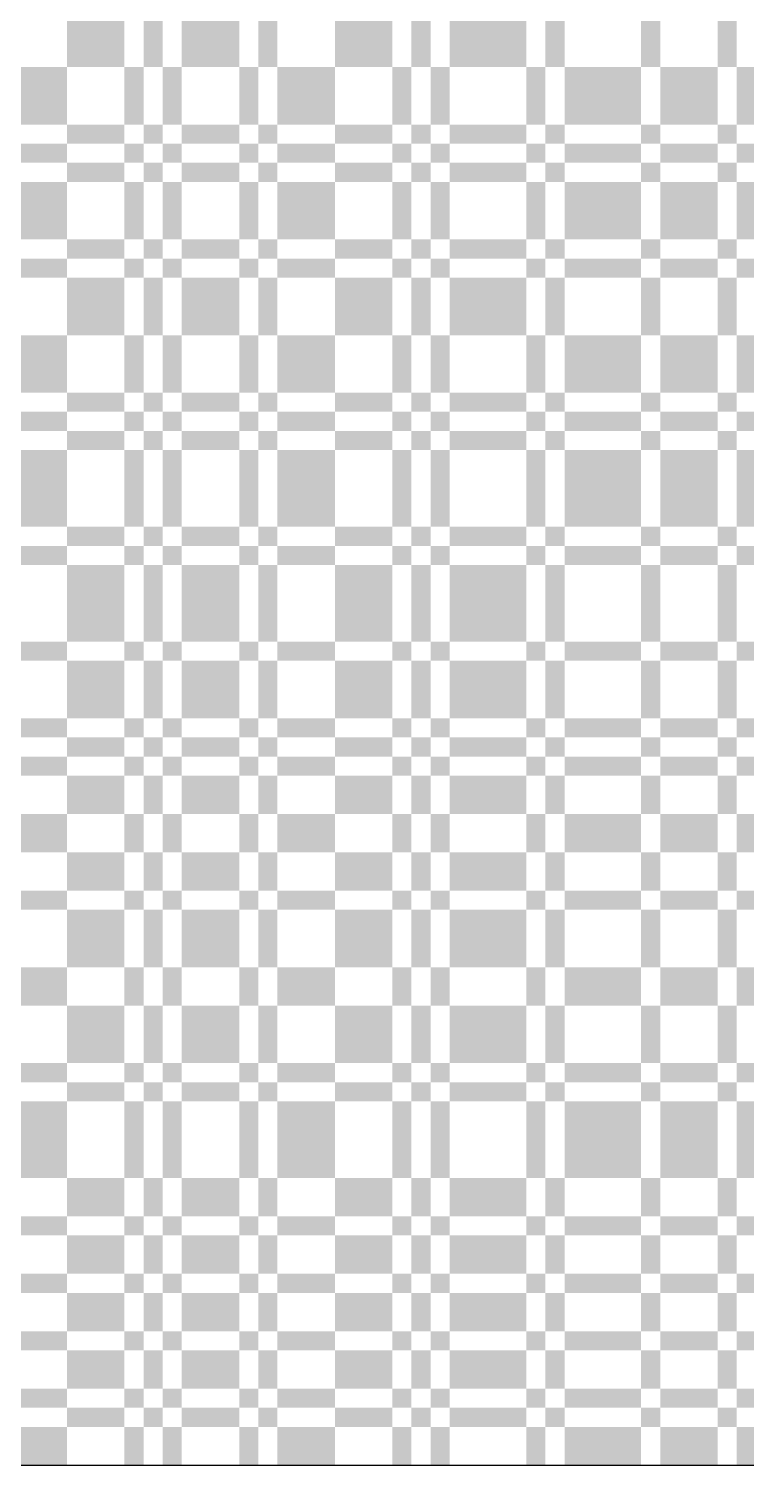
# Model space of a CAD drawing. Extents: x 0 to 10, y 0 to 10.
# Drawn here: x 7.5 to 8.25, y 1 to 2.5 of the extents above; entities that cross this region are included whole.
import ezdxf

# ---------------------------------------------------------------- set-up
doc = ezdxf.new("R2010")
doc.units = 0
doc.header["$MEASUREMENT"] = 0
doc.layers.add('CHROME', color=7, linetype='Continuous')
doc.layers.add('OUTLINE', color=7, linetype='Continuous')

msp = doc.modelspace()

# ---------------------------------------------------------------- linework, layer by layer
at = {"layer": 'CHROME'}
for points in [[(7.54, 2.46), (7.6, 2.46), (7.54, 2.54), (7.6, 2.54)], [(7.62, 2.46), (7.64, 2.46), (7.62, 2.54), (7.64, 2.54)], [(7.66, 2.46), (7.72, 2.46), (7.66, 2.54), (7.72, 2.54)], [(7.74, 2.46), (7.76, 2.46), (7.74, 2.54), (7.76, 2.54)], [(7.82, 2.46), (7.88, 2.46), (7.82, 2.54), (7.88, 2.54)], [(7.9, 2.46), (7.92, 2.46), (7.9, 2.54), (7.92, 2.54)], [(7.94, 2.46), (8.02, 2.46), (7.94, 2.54), (8.02, 2.54)], [(8.04, 2.46), (8.06, 2.46), (8.04, 2.54), (8.06, 2.54)], [(8.14, 2.46), (8.16, 2.46), (8.14, 2.54), (8.16, 2.54)], [(8.22, 2.46), (8.24, 2.46), (8.22, 2.54), (8.24, 2.54)], [(7.46, 2.4), (7.54, 2.4), (7.46, 2.46), (7.54, 2.46)], [(7.6, 2.4), (7.62, 2.4), (7.6, 2.46), (7.62, 2.46)], [(7.64, 2.4), (7.66, 2.4), (7.64, 2.46), (7.66, 2.46)], [(7.72, 2.4), (7.74, 2.4), (7.72, 2.46), (7.74, 2.46)], [(7.76, 2.4), (7.82, 2.4), (7.76, 2.46), (7.82, 2.46)], [(7.88, 2.4), (7.9, 2.4), (7.88, 2.46), (7.9, 2.46)], [(7.92, 2.4), (7.94, 2.4), (7.92, 2.46), (7.94, 2.46)], [(8.02, 2.4), (8.04, 2.4), (8.02, 2.46), (8.04, 2.46)], [(8.06, 2.4), (8.14, 2.4), (8.06, 2.46), (8.14, 2.46)], [(8.16, 2.4), (8.22, 2.4), (8.16, 2.46), (8.22, 2.46)], [(8.24, 2.4), (8.26, 2.4), (8.24, 2.46), (8.26, 2.46)], [(7.54, 2.38), (7.6, 2.38), (7.54, 2.4), (7.6, 2.4)], [(7.62, 2.38), (7.64, 2.38), (7.62, 2.4), (7.64, 2.4)], [(7.66, 2.38), (7.72, 2.38), (7.66, 2.4), (7.72, 2.4)], [(7.74, 2.38), (7.76, 2.38), (7.74, 2.4), (7.76, 2.4)], [(7.82, 2.38), (7.88, 2.38), (7.82, 2.4), (7.88, 2.4)], [(7.9, 2.38), (7.92, 2.38), (7.9, 2.4), (7.92, 2.4)], [(7.94, 2.38), (8.02, 2.38), (7.94, 2.4), (8.02, 2.4)], [(8.04, 2.38), (8.06, 2.38), (8.04, 2.4), (8.06, 2.4)], [(8.14, 2.38), (8.16, 2.38), (8.14, 2.4), (8.16, 2.4)], [(8.22, 2.38), (8.24, 2.38), (8.22, 2.4), (8.24, 2.4)], [(7.46, 2.36), (7.54, 2.36), (7.46, 2.38), (7.54, 2.38)], [(7.6, 2.36), (7.62, 2.36), (7.6, 2.38), (7.62, 2.38)], [(7.64, 2.36), (7.66, 2.36), (7.64, 2.38), (7.66, 2.38)], [(7.72, 2.36), (7.74, 2.36), (7.72, 2.38), (7.74, 2.38)], [(7.76, 2.36), (7.82, 2.36), (7.76, 2.38), (7.82, 2.38)], [(7.88, 2.36), (7.9, 2.36), (7.88, 2.38), (7.9, 2.38)], [(7.92, 2.36), (7.94, 2.36), (7.92, 2.38), (7.94, 2.38)], [(8.02, 2.36), (8.04, 2.36), (8.02, 2.38), (8.04, 2.38)], [(8.06, 2.36), (8.14, 2.36), (8.06, 2.38), (8.14, 2.38)], [(8.16, 2.36), (8.22, 2.36), (8.16, 2.38), (8.22, 2.38)], [(8.24, 2.36), (8.26, 2.36), (8.24, 2.38), (8.26, 2.38)], [(7.54, 2.34), (7.6, 2.34), (7.54, 2.36), (7.6, 2.36)], [(7.62, 2.34), (7.64, 2.34), (7.62, 2.36), (7.64, 2.36)], [(7.66, 2.34), (7.72, 2.34), (7.66, 2.36), (7.72, 2.36)], [(7.74, 2.34), (7.76, 2.34), (7.74, 2.36), (7.76, 2.36)], [(7.82, 2.34), (7.88, 2.34), (7.82, 2.36), (7.88, 2.36)], [(7.9, 2.34), (7.92, 2.34), (7.9, 2.36), (7.92, 2.36)], [(7.94, 2.34), (8.02, 2.34), (7.94, 2.36), (8.02, 2.36)], [(8.04, 2.34), (8.06, 2.34), (8.04, 2.36), (8.06, 2.36)], [(8.14, 2.34), (8.16, 2.34), (8.14, 2.36), (8.16, 2.36)], [(8.22, 2.34), (8.24, 2.34), (8.22, 2.36), (8.24, 2.36)], [(7.46, 2.28), (7.54, 2.28), (7.46, 2.34), (7.54, 2.34)], [(7.6, 2.28), (7.62, 2.28), (7.6, 2.34), (7.62, 2.34)], [(7.64, 2.28), (7.66, 2.28), (7.64, 2.34), (7.66, 2.34)], [(7.72, 2.28), (7.74, 2.28), (7.72, 2.34), (7.74, 2.34)], [(7.76, 2.28), (7.82, 2.28), (7.76, 2.34), (7.82, 2.34)], [(7.88, 2.28), (7.9, 2.28), (7.88, 2.34), (7.9, 2.34)], [(7.92, 2.28), (7.94, 2.28), (7.92, 2.34), (7.94, 2.34)], [(8.02, 2.28), (8.04, 2.28), (8.02, 2.34), (8.04, 2.34)], [(8.06, 2.28), (8.14, 2.28), (8.06, 2.34), (8.14, 2.34)], [(8.16, 2.28), (8.22, 2.28), (8.16, 2.34), (8.22, 2.34)], [(8.24, 2.28), (8.26, 2.28), (8.24, 2.34), (8.26, 2.34)], [(7.54, 2.26), (7.6, 2.26), (7.54, 2.28), (7.6, 2.28)], [(7.62, 2.26), (7.64, 2.26), (7.62, 2.28), (7.64, 2.28)], [(7.66, 2.26), (7.72, 2.26), (7.66, 2.28), (7.72, 2.28)], [(7.74, 2.26), (7.76, 2.26), (7.74, 2.28), (7.76, 2.28)], [(7.82, 2.26), (7.88, 2.26), (7.82, 2.28), (7.88, 2.28)], [(7.9, 2.26), (7.92, 2.26), (7.9, 2.28), (7.92, 2.28)], [(7.94, 2.26), (8.02, 2.26), (7.94, 2.28), (8.02, 2.28)], [(8.04, 2.26), (8.06, 2.26), (8.04, 2.28), (8.06, 2.28)], [(8.14, 2.26), (8.16, 2.26), (8.14, 2.28), (8.16, 2.28)], [(8.22, 2.26), (8.24, 2.26), (8.22, 2.28), (8.24, 2.28)], [(7.46, 2.24), (7.54, 2.24), (7.46, 2.26), (7.54, 2.26)], [(7.6, 2.24), (7.62, 2.24), (7.6, 2.26), (7.62, 2.26)], [(7.64, 2.24), (7.66, 2.24), (7.64, 2.26), (7.66, 2.26)], [(7.72, 2.24), (7.74, 2.24), (7.72, 2.26), (7.74, 2.26)], [(7.76, 2.24), (7.82, 2.24), (7.76, 2.26), (7.82, 2.26)], [(7.88, 2.24), (7.9, 2.24), (7.88, 2.26), (7.9, 2.26)], [(7.92, 2.24), (7.94, 2.24), (7.92, 2.26), (7.94, 2.26)], [(8.02, 2.24), (8.04, 2.24), (8.02, 2.26), (8.04, 2.26)], [(8.06, 2.24), (8.14, 2.24), (8.06, 2.26), (8.14, 2.26)], [(8.16, 2.24), (8.22, 2.24), (8.16, 2.26), (8.22, 2.26)], [(8.24, 2.24), (8.26, 2.24), (8.24, 2.26), (8.26, 2.26)], [(7.54, 2.18), (7.6, 2.18), (7.54, 2.24), (7.6, 2.24)], [(7.62, 2.18), (7.64, 2.18), (7.62, 2.24), (7.64, 2.24)], [(7.66, 2.18), (7.72, 2.18), (7.66, 2.24), (7.72, 2.24)], [(7.74, 2.18), (7.76, 2.18), (7.74, 2.24), (7.76, 2.24)], [(7.82, 2.18), (7.88, 2.18), (7.82, 2.24), (7.88, 2.24)], [(7.9, 2.18), (7.92, 2.18), (7.9, 2.24), (7.92, 2.24)], [(7.94, 2.18), (8.02, 2.18), (7.94, 2.24), (8.02, 2.24)], [(8.04, 2.18), (8.06, 2.18), (8.04, 2.24), (8.06, 2.24)], [(8.14, 2.18), (8.16, 2.18), (8.14, 2.24), (8.16, 2.24)], [(8.22, 2.18), (8.24, 2.18), (8.22, 2.24), (8.24, 2.24)], [(7.46, 2.12), (7.54, 2.12), (7.46, 2.18), (7.54, 2.18)], [(7.6, 2.12), (7.62, 2.12), (7.6, 2.18), (7.62, 2.18)], [(7.64, 2.12), (7.66, 2.12), (7.64, 2.18), (7.66, 2.18)], [(7.72, 2.12), (7.74, 2.12), (7.72, 2.18), (7.74, 2.18)], [(7.76, 2.12), (7.82, 2.12), (7.76, 2.18), (7.82, 2.18)], [(7.88, 2.12), (7.9, 2.12), (7.88, 2.18), (7.9, 2.18)], [(7.92, 2.12), (7.94, 2.12), (7.92, 2.18), (7.94, 2.18)], [(8.02, 2.12), (8.04, 2.12), (8.02, 2.18), (8.04, 2.18)], [(8.06, 2.12), (8.14, 2.12), (8.06, 2.18), (8.14, 2.18)], [(8.16, 2.12), (8.22, 2.12), (8.16, 2.18), (8.22, 2.18)], [(8.24, 2.12), (8.26, 2.12), (8.24, 2.18), (8.26, 2.18)], [(7.54, 2.1), (7.6, 2.1), (7.54, 2.12), (7.6, 2.12)], [(7.62, 2.1), (7.64, 2.1), (7.62, 2.12), (7.64, 2.12)], [(7.66, 2.1), (7.72, 2.1), (7.66, 2.12), (7.72, 2.12)], [(7.74, 2.1), (7.76, 2.1), (7.74, 2.12), (7.76, 2.12)], [(7.82, 2.1), (7.88, 2.1), (7.82, 2.12), (7.88, 2.12)], [(7.9, 2.1), (7.92, 2.1), (7.9, 2.12), (7.92, 2.12)], [(7.94, 2.1), (8.02, 2.1), (7.94, 2.12), (8.02, 2.12)], [(8.04, 2.1), (8.06, 2.1), (8.04, 2.12), (8.06, 2.12)], [(8.14, 2.1), (8.16, 2.1), (8.14, 2.12), (8.16, 2.12)], [(8.22, 2.1), (8.24, 2.1), (8.22, 2.12), (8.24, 2.12)], [(7.46, 2.08), (7.54, 2.08), (7.46, 2.1), (7.54, 2.1)], [(7.6, 2.08), (7.62, 2.08), (7.6, 2.1), (7.62, 2.1)], [(7.64, 2.08), (7.66, 2.08), (7.64, 2.1), (7.66, 2.1)], [(7.72, 2.08), (7.74, 2.08), (7.72, 2.1), (7.74, 2.1)], [(7.76, 2.08), (7.82, 2.08), (7.76, 2.1), (7.82, 2.1)], [(7.88, 2.08), (7.9, 2.08), (7.88, 2.1), (7.9, 2.1)], [(7.92, 2.08), (7.94, 2.08), (7.92, 2.1), (7.94, 2.1)], [(8.02, 2.08), (8.04, 2.08), (8.02, 2.1), (8.04, 2.1)], [(8.06, 2.08), (8.14, 2.08), (8.06, 2.1), (8.14, 2.1)], [(8.16, 2.08), (8.22, 2.08), (8.16, 2.1), (8.22, 2.1)], [(8.24, 2.08), (8.26, 2.08), (8.24, 2.1), (8.26, 2.1)], [(7.54, 2.06), (7.6, 2.06), (7.54, 2.08), (7.6, 2.08)], [(7.62, 2.06), (7.64, 2.06), (7.62, 2.08), (7.64, 2.08)], [(7.66, 2.06), (7.72, 2.06), (7.66, 2.08), (7.72, 2.08)], [(7.74, 2.06), (7.76, 2.06), (7.74, 2.08), (7.76, 2.08)], [(7.82, 2.06), (7.88, 2.06), (7.82, 2.08), (7.88, 2.08)], [(7.9, 2.06), (7.92, 2.06), (7.9, 2.08), (7.92, 2.08)], [(7.94, 2.06), (8.02, 2.06), (7.94, 2.08), (8.02, 2.08)], [(8.04, 2.06), (8.06, 2.06), (8.04, 2.08), (8.06, 2.08)], [(8.14, 2.06), (8.16, 2.06), (8.14, 2.08), (8.16, 2.08)], [(8.22, 2.06), (8.24, 2.06), (8.22, 2.08), (8.24, 2.08)], [(7.46, 1.98), (7.54, 1.98), (7.46, 2.06), (7.54, 2.06)], [(7.6, 1.98), (7.62, 1.98), (7.6, 2.06), (7.62, 2.06)], [(7.64, 1.98), (7.66, 1.98), (7.64, 2.06), (7.66, 2.06)], [(7.72, 1.98), (7.74, 1.98), (7.72, 2.06), (7.74, 2.06)], [(7.76, 1.98), (7.82, 1.98), (7.76, 2.06), (7.82, 2.06)], [(7.88, 1.98), (7.9, 1.98), (7.88, 2.06), (7.9, 2.06)], [(7.92, 1.98), (7.94, 1.98), (7.92, 2.06), (7.94, 2.06)], [(8.02, 1.98), (8.04, 1.98), (8.02, 2.06), (8.04, 2.06)], [(8.06, 1.98), (8.14, 1.98), (8.06, 2.06), (8.14, 2.06)], [(8.16, 1.98), (8.22, 1.98), (8.16, 2.06), (8.22, 2.06)], [(8.24, 1.98), (8.26, 1.98), (8.24, 2.06), (8.26, 2.06)], [(7.54, 1.96), (7.6, 1.96), (7.54, 1.98), (7.6, 1.98)], [(7.62, 1.96), (7.64, 1.96), (7.62, 1.98), (7.64, 1.98)], [(7.66, 1.96), (7.72, 1.96), (7.66, 1.98), (7.72, 1.98)], [(7.74, 1.96), (7.76, 1.96), (7.74, 1.98), (7.76, 1.98)], [(7.82, 1.96), (7.88, 1.96), (7.82, 1.98), (7.88, 1.98)], [(7.9, 1.96), (7.92, 1.96), (7.9, 1.98), (7.92, 1.98)], [(7.94, 1.96), (8.02, 1.96), (7.94, 1.98), (8.02, 1.98)], [(8.04, 1.96), (8.06, 1.96), (8.04, 1.98), (8.06, 1.98)], [(8.14, 1.96), (8.16, 1.96), (8.14, 1.98), (8.16, 1.98)], [(8.22, 1.96), (8.24, 1.96), (8.22, 1.98), (8.24, 1.98)], [(7.46, 1.94), (7.54, 1.94), (7.46, 1.96), (7.54, 1.96)], [(7.6, 1.94), (7.62, 1.94), (7.6, 1.96), (7.62, 1.96)], [(7.64, 1.94), (7.66, 1.94), (7.64, 1.96), (7.66, 1.96)], [(7.72, 1.94), (7.74, 1.94), (7.72, 1.96), (7.74, 1.96)], [(7.76, 1.94), (7.82, 1.94), (7.76, 1.96), (7.82, 1.96)], [(7.88, 1.94), (7.9, 1.94), (7.88, 1.96), (7.9, 1.96)], [(7.92, 1.94), (7.94, 1.94), (7.92, 1.96), (7.94, 1.96)], [(8.02, 1.94), (8.04, 1.94), (8.02, 1.96), (8.04, 1.96)], [(8.06, 1.94), (8.14, 1.94), (8.06, 1.96), (8.14, 1.96)], [(8.16, 1.94), (8.22, 1.94), (8.16, 1.96), (8.22, 1.96)], [(8.24, 1.94), (8.26, 1.94), (8.24, 1.96), (8.26, 1.96)], [(7.54, 1.86), (7.6, 1.86), (7.54, 1.94), (7.6, 1.94)], [(7.62, 1.86), (7.64, 1.86), (7.62, 1.94), (7.64, 1.94)], [(7.66, 1.86), (7.72, 1.86), (7.66, 1.94), (7.72, 1.94)], [(7.74, 1.86), (7.76, 1.86), (7.74, 1.94), (7.76, 1.94)], [(7.82, 1.86), (7.88, 1.86), (7.82, 1.94), (7.88, 1.94)], [(7.9, 1.86), (7.92, 1.86), (7.9, 1.94), (7.92, 1.94)], [(7.94, 1.86), (8.02, 1.86), (7.94, 1.94), (8.02, 1.94)], [(8.04, 1.86), (8.06, 1.86), (8.04, 1.94), (8.06, 1.94)], [(8.14, 1.86), (8.16, 1.86), (8.14, 1.94), (8.16, 1.94)], [(8.22, 1.86), (8.24, 1.86), (8.22, 1.94), (8.24, 1.94)], [(7.46, 1.84), (7.54, 1.84), (7.46, 1.86), (7.54, 1.86)], [(7.6, 1.84), (7.62, 1.84), (7.6, 1.86), (7.62, 1.86)], [(7.64, 1.84), (7.66, 1.84), (7.64, 1.86), (7.66, 1.86)], [(7.72, 1.84), (7.74, 1.84), (7.72, 1.86), (7.74, 1.86)], [(7.76, 1.84), (7.82, 1.84), (7.76, 1.86), (7.82, 1.86)], [(7.88, 1.84), (7.9, 1.84), (7.88, 1.86), (7.9, 1.86)], [(7.92, 1.84), (7.94, 1.84), (7.92, 1.86), (7.94, 1.86)], [(8.02, 1.84), (8.04, 1.84), (8.02, 1.86), (8.04, 1.86)], [(8.06, 1.84), (8.14, 1.84), (8.06, 1.86), (8.14, 1.86)], [(8.16, 1.84), (8.22, 1.84), (8.16, 1.86), (8.22, 1.86)], [(8.24, 1.84), (8.26, 1.84), (8.24, 1.86), (8.26, 1.86)], [(7.54, 1.78), (7.6, 1.78), (7.54, 1.84), (7.6, 1.84)], [(7.62, 1.78), (7.64, 1.78), (7.62, 1.84), (7.64, 1.84)], [(7.66, 1.78), (7.72, 1.78), (7.66, 1.84), (7.72, 1.84)], [(7.74, 1.78), (7.76, 1.78), (7.74, 1.84), (7.76, 1.84)], [(7.82, 1.78), (7.88, 1.78), (7.82, 1.84), (7.88, 1.84)], [(7.9, 1.78), (7.92, 1.78), (7.9, 1.84), (7.92, 1.84)], [(7.94, 1.78), (8.02, 1.78), (7.94, 1.84), (8.02, 1.84)], [(8.04, 1.78), (8.06, 1.78), (8.04, 1.84), (8.06, 1.84)], [(8.14, 1.78), (8.16, 1.78), (8.14, 1.84), (8.16, 1.84)], [(8.22, 1.78), (8.24, 1.78), (8.22, 1.84), (8.24, 1.84)], [(7.46, 1.76), (7.54, 1.76), (7.46, 1.78), (7.54, 1.78)], [(7.6, 1.76), (7.62, 1.76), (7.6, 1.78), (7.62, 1.78)], [(7.64, 1.76), (7.66, 1.76), (7.64, 1.78), (7.66, 1.78)], [(7.72, 1.76), (7.74, 1.76), (7.72, 1.78), (7.74, 1.78)], [(7.76, 1.76), (7.82, 1.76), (7.76, 1.78), (7.82, 1.78)], [(7.88, 1.76), (7.9, 1.76), (7.88, 1.78), (7.9, 1.78)], [(7.92, 1.76), (7.94, 1.76), (7.92, 1.78), (7.94, 1.78)], [(8.02, 1.76), (8.04, 1.76), (8.02, 1.78), (8.04, 1.78)], [(8.06, 1.76), (8.14, 1.76), (8.06, 1.78), (8.14, 1.78)], [(8.16, 1.76), (8.22, 1.76), (8.16, 1.78), (8.22, 1.78)], [(8.24, 1.76), (8.26, 1.76), (8.24, 1.78), (8.26, 1.78)], [(7.54, 1.74), (7.6, 1.74), (7.54, 1.76), (7.6, 1.76)], [(7.62, 1.74), (7.64, 1.74), (7.62, 1.76), (7.64, 1.76)], [(7.66, 1.74), (7.72, 1.74), (7.66, 1.76), (7.72, 1.76)], [(7.74, 1.74), (7.76, 1.74), (7.74, 1.76), (7.76, 1.76)], [(7.82, 1.74), (7.88, 1.74), (7.82, 1.76), (7.88, 1.76)], [(7.9, 1.74), (7.92, 1.74), (7.9, 1.76), (7.92, 1.76)], [(7.94, 1.74), (8.02, 1.74), (7.94, 1.76), (8.02, 1.76)], [(8.04, 1.74), (8.06, 1.74), (8.04, 1.76), (8.06, 1.76)], [(8.14, 1.74), (8.16, 1.74), (8.14, 1.76), (8.16, 1.76)], [(8.22, 1.74), (8.24, 1.74), (8.22, 1.76), (8.24, 1.76)], [(7.46, 1.72), (7.54, 1.72), (7.46, 1.74), (7.54, 1.74)], [(7.6, 1.72), (7.62, 1.72), (7.6, 1.74), (7.62, 1.74)], [(7.64, 1.72), (7.66, 1.72), (7.64, 1.74), (7.66, 1.74)], [(7.72, 1.72), (7.74, 1.72), (7.72, 1.74), (7.74, 1.74)], [(7.76, 1.72), (7.82, 1.72), (7.76, 1.74), (7.82, 1.74)], [(7.88, 1.72), (7.9, 1.72), (7.88, 1.74), (7.9, 1.74)], [(7.92, 1.72), (7.94, 1.72), (7.92, 1.74), (7.94, 1.74)], [(8.02, 1.72), (8.04, 1.72), (8.02, 1.74), (8.04, 1.74)], [(8.06, 1.72), (8.14, 1.72), (8.06, 1.74), (8.14, 1.74)], [(8.16, 1.72), (8.22, 1.72), (8.16, 1.74), (8.22, 1.74)], [(8.24, 1.72), (8.26, 1.72), (8.24, 1.74), (8.26, 1.74)], [(7.54, 1.68), (7.6, 1.68), (7.54, 1.72), (7.6, 1.72)], [(7.62, 1.68), (7.64, 1.68), (7.62, 1.72), (7.64, 1.72)], [(7.66, 1.68), (7.72, 1.68), (7.66, 1.72), (7.72, 1.72)], [(7.74, 1.68), (7.76, 1.68), (7.74, 1.72), (7.76, 1.72)], [(7.82, 1.68), (7.88, 1.68), (7.82, 1.72), (7.88, 1.72)], [(7.9, 1.68), (7.92, 1.68), (7.9, 1.72), (7.92, 1.72)], [(7.94, 1.68), (8.02, 1.68), (7.94, 1.72), (8.02, 1.72)], [(8.04, 1.68), (8.06, 1.68), (8.04, 1.72), (8.06, 1.72)], [(8.14, 1.68), (8.16, 1.68), (8.14, 1.72), (8.16, 1.72)], [(8.22, 1.68), (8.24, 1.68), (8.22, 1.72), (8.24, 1.72)], [(7.46, 1.64), (7.54, 1.64), (7.46, 1.68), (7.54, 1.68)], [(7.6, 1.64), (7.62, 1.64), (7.6, 1.68), (7.62, 1.68)], [(7.64, 1.64), (7.66, 1.64), (7.64, 1.68), (7.66, 1.68)], [(7.72, 1.64), (7.74, 1.64), (7.72, 1.68), (7.74, 1.68)], [(7.76, 1.64), (7.82, 1.64), (7.76, 1.68), (7.82, 1.68)], [(7.88, 1.64), (7.9, 1.64), (7.88, 1.68), (7.9, 1.68)], [(7.92, 1.64), (7.94, 1.64), (7.92, 1.68), (7.94, 1.68)], [(8.02, 1.64), (8.04, 1.64), (8.02, 1.68), (8.04, 1.68)], [(8.06, 1.64), (8.14, 1.64), (8.06, 1.68), (8.14, 1.68)], [(8.16, 1.64), (8.22, 1.64), (8.16, 1.68), (8.22, 1.68)], [(8.24, 1.64), (8.26, 1.64), (8.24, 1.68), (8.26, 1.68)], [(7.54, 1.6), (7.6, 1.6), (7.54, 1.64), (7.6, 1.64)], [(7.62, 1.6), (7.64, 1.6), (7.62, 1.64), (7.64, 1.64)], [(7.66, 1.6), (7.72, 1.6), (7.66, 1.64), (7.72, 1.64)], [(7.74, 1.6), (7.76, 1.6), (7.74, 1.64), (7.76, 1.64)], [(7.82, 1.6), (7.88, 1.6), (7.82, 1.64), (7.88, 1.64)], [(7.9, 1.6), (7.92, 1.6), (7.9, 1.64), (7.92, 1.64)], [(7.94, 1.6), (8.02, 1.6), (7.94, 1.64), (8.02, 1.64)], [(8.04, 1.6), (8.06, 1.6), (8.04, 1.64), (8.06, 1.64)], [(8.14, 1.6), (8.16, 1.6), (8.14, 1.64), (8.16, 1.64)], [(8.22, 1.6), (8.24, 1.6), (8.22, 1.64), (8.24, 1.64)], [(7.46, 1.58), (7.54, 1.58), (7.46, 1.6), (7.54, 1.6)], [(7.6, 1.58), (7.62, 1.58), (7.6, 1.6), (7.62, 1.6)], [(7.64, 1.58), (7.66, 1.58), (7.64, 1.6), (7.66, 1.6)], [(7.72, 1.58), (7.74, 1.58), (7.72, 1.6), (7.74, 1.6)], [(7.76, 1.58), (7.82, 1.58), (7.76, 1.6), (7.82, 1.6)], [(7.88, 1.58), (7.9, 1.58), (7.88, 1.6), (7.9, 1.6)], [(7.92, 1.58), (7.94, 1.58), (7.92, 1.6), (7.94, 1.6)], [(8.02, 1.58), (8.04, 1.58), (8.02, 1.6), (8.04, 1.6)], [(8.06, 1.58), (8.14, 1.58), (8.06, 1.6), (8.14, 1.6)], [(8.16, 1.58), (8.22, 1.58), (8.16, 1.6), (8.22, 1.6)], [(8.24, 1.58), (8.26, 1.58), (8.24, 1.6), (8.26, 1.6)], [(7.54, 1.52), (7.6, 1.52), (7.54, 1.58), (7.6, 1.58)], [(7.62, 1.52), (7.64, 1.52), (7.62, 1.58), (7.64, 1.58)], [(7.66, 1.52), (7.72, 1.52), (7.66, 1.58), (7.72, 1.58)], [(7.74, 1.52), (7.76, 1.52), (7.74, 1.58), (7.76, 1.58)], [(7.82, 1.52), (7.88, 1.52), (7.82, 1.58), (7.88, 1.58)], [(7.9, 1.52), (7.92, 1.52), (7.9, 1.58), (7.92, 1.58)], [(7.94, 1.52), (8.02, 1.52), (7.94, 1.58), (8.02, 1.58)], [(8.04, 1.52), (8.06, 1.52), (8.04, 1.58), (8.06, 1.58)], [(8.14, 1.52), (8.16, 1.52), (8.14, 1.58), (8.16, 1.58)], [(8.22, 1.52), (8.24, 1.52), (8.22, 1.58), (8.24, 1.58)], [(7.46, 1.48), (7.54, 1.48), (7.46, 1.52), (7.54, 1.52)], [(7.6, 1.48), (7.62, 1.48), (7.6, 1.52), (7.62, 1.52)], [(7.64, 1.48), (7.66, 1.48), (7.64, 1.52), (7.66, 1.52)], [(7.72, 1.48), (7.74, 1.48), (7.72, 1.52), (7.74, 1.52)], [(7.76, 1.48), (7.82, 1.48), (7.76, 1.52), (7.82, 1.52)], [(7.88, 1.48), (7.9, 1.48), (7.88, 1.52), (7.9, 1.52)], [(7.92, 1.48), (7.94, 1.48), (7.92, 1.52), (7.94, 1.52)], [(8.02, 1.48), (8.04, 1.48), (8.02, 1.52), (8.04, 1.52)], [(8.06, 1.48), (8.14, 1.48), (8.06, 1.52), (8.14, 1.52)], [(8.16, 1.48), (8.22, 1.48), (8.16, 1.52), (8.22, 1.52)], [(8.24, 1.48), (8.26, 1.48), (8.24, 1.52), (8.26, 1.52)], [(7.54, 1.42), (7.6, 1.42), (7.54, 1.48), (7.6, 1.48)], [(7.62, 1.42), (7.64, 1.42), (7.62, 1.48), (7.64, 1.48)], [(7.66, 1.42), (7.72, 1.42), (7.66, 1.48), (7.72, 1.48)], [(7.74, 1.42), (7.76, 1.42), (7.74, 1.48), (7.76, 1.48)], [(7.82, 1.42), (7.88, 1.42), (7.82, 1.48), (7.88, 1.48)], [(7.9, 1.42), (7.92, 1.42), (7.9, 1.48), (7.92, 1.48)], [(7.94, 1.42), (8.02, 1.42), (7.94, 1.48), (8.02, 1.48)], [(8.04, 1.42), (8.06, 1.42), (8.04, 1.48), (8.06, 1.48)], [(8.14, 1.42), (8.16, 1.42), (8.14, 1.48), (8.16, 1.48)], [(8.22, 1.42), (8.24, 1.42), (8.22, 1.48), (8.24, 1.48)], [(7.46, 1.4), (7.54, 1.4), (7.46, 1.42), (7.54, 1.42)], [(7.6, 1.4), (7.62, 1.4), (7.6, 1.42), (7.62, 1.42)], [(7.64, 1.4), (7.66, 1.4), (7.64, 1.42), (7.66, 1.42)], [(7.72, 1.4), (7.74, 1.4), (7.72, 1.42), (7.74, 1.42)], [(7.76, 1.4), (7.82, 1.4), (7.76, 1.42), (7.82, 1.42)], [(7.88, 1.4), (7.9, 1.4), (7.88, 1.42), (7.9, 1.42)], [(7.92, 1.4), (7.94, 1.4), (7.92, 1.42), (7.94, 1.42)], [(8.02, 1.4), (8.04, 1.4), (8.02, 1.42), (8.04, 1.42)], [(8.06, 1.4), (8.14, 1.4), (8.06, 1.42), (8.14, 1.42)], [(8.16, 1.4), (8.22, 1.4), (8.16, 1.42), (8.22, 1.42)], [(8.24, 1.4), (8.26, 1.4), (8.24, 1.42), (8.26, 1.42)], [(7.54, 1.38), (7.6, 1.38), (7.54, 1.4), (7.6, 1.4)], [(7.62, 1.38), (7.64, 1.38), (7.62, 1.4), (7.64, 1.4)], [(7.66, 1.38), (7.72, 1.38), (7.66, 1.4), (7.72, 1.4)], [(7.74, 1.38), (7.76, 1.38), (7.74, 1.4), (7.76, 1.4)], [(7.82, 1.38), (7.88, 1.38), (7.82, 1.4), (7.88, 1.4)], [(7.9, 1.38), (7.92, 1.38), (7.9, 1.4), (7.92, 1.4)], [(7.94, 1.38), (8.02, 1.38), (7.94, 1.4), (8.02, 1.4)], [(8.04, 1.38), (8.06, 1.38), (8.04, 1.4), (8.06, 1.4)], [(8.14, 1.38), (8.16, 1.38), (8.14, 1.4), (8.16, 1.4)], [(8.22, 1.38), (8.24, 1.38), (8.22, 1.4), (8.24, 1.4)], [(7.46, 1.3), (7.54, 1.3), (7.46, 1.38), (7.54, 1.38)], [(7.6, 1.3), (7.62, 1.3), (7.6, 1.38), (7.62, 1.38)], [(7.64, 1.3), (7.66, 1.3), (7.64, 1.38), (7.66, 1.38)], [(7.72, 1.3), (7.74, 1.3), (7.72, 1.38), (7.74, 1.38)], [(7.76, 1.3), (7.82, 1.3), (7.76, 1.38), (7.82, 1.38)], [(7.88, 1.3), (7.9, 1.3), (7.88, 1.38), (7.9, 1.38)], [(7.92, 1.3), (7.94, 1.3), (7.92, 1.38), (7.94, 1.38)], [(8.02, 1.3), (8.04, 1.3), (8.02, 1.38), (8.04, 1.38)], [(8.06, 1.3), (8.14, 1.3), (8.06, 1.38), (8.14, 1.38)], [(8.16, 1.3), (8.22, 1.3), (8.16, 1.38), (8.22, 1.38)], [(8.24, 1.3), (8.26, 1.3), (8.24, 1.38), (8.26, 1.38)], [(7.54, 1.26), (7.6, 1.26), (7.54, 1.3), (7.6, 1.3)], [(7.62, 1.26), (7.64, 1.26), (7.62, 1.3), (7.64, 1.3)], [(7.66, 1.26), (7.72, 1.26), (7.66, 1.3), (7.72, 1.3)], [(7.74, 1.26), (7.76, 1.26), (7.74, 1.3), (7.76, 1.3)], [(7.82, 1.26), (7.88, 1.26), (7.82, 1.3), (7.88, 1.3)], [(7.9, 1.26), (7.92, 1.26), (7.9, 1.3), (7.92, 1.3)], [(7.94, 1.26), (8.02, 1.26), (7.94, 1.3), (8.02, 1.3)], [(8.04, 1.26), (8.06, 1.26), (8.04, 1.3), (8.06, 1.3)], [(8.14, 1.26), (8.16, 1.26), (8.14, 1.3), (8.16, 1.3)], [(8.22, 1.26), (8.24, 1.26), (8.22, 1.3), (8.24, 1.3)], [(7.46, 1.24), (7.54, 1.24), (7.46, 1.26), (7.54, 1.26)], [(7.6, 1.24), (7.62, 1.24), (7.6, 1.26), (7.62, 1.26)], [(7.64, 1.24), (7.66, 1.24), (7.64, 1.26), (7.66, 1.26)], [(7.72, 1.24), (7.74, 1.24), (7.72, 1.26), (7.74, 1.26)], [(7.76, 1.24), (7.82, 1.24), (7.76, 1.26), (7.82, 1.26)], [(7.88, 1.24), (7.9, 1.24), (7.88, 1.26), (7.9, 1.26)], [(7.92, 1.24), (7.94, 1.24), (7.92, 1.26), (7.94, 1.26)], [(8.02, 1.24), (8.04, 1.24), (8.02, 1.26), (8.04, 1.26)], [(8.06, 1.24), (8.14, 1.24), (8.06, 1.26), (8.14, 1.26)], [(8.16, 1.24), (8.22, 1.24), (8.16, 1.26), (8.22, 1.26)], [(8.24, 1.24), (8.26, 1.24), (8.24, 1.26), (8.26, 1.26)], [(7.54, 1.2), (7.6, 1.2), (7.54, 1.24), (7.6, 1.24)], [(7.62, 1.2), (7.64, 1.2), (7.62, 1.24), (7.64, 1.24)], [(7.66, 1.2), (7.72, 1.2), (7.66, 1.24), (7.72, 1.24)], [(7.74, 1.2), (7.76, 1.2), (7.74, 1.24), (7.76, 1.24)], [(7.82, 1.2), (7.88, 1.2), (7.82, 1.24), (7.88, 1.24)], [(7.9, 1.2), (7.92, 1.2), (7.9, 1.24), (7.92, 1.24)], [(7.94, 1.2), (8.02, 1.2), (7.94, 1.24), (8.02, 1.24)], [(8.04, 1.2), (8.06, 1.2), (8.04, 1.24), (8.06, 1.24)], [(8.14, 1.2), (8.16, 1.2), (8.14, 1.24), (8.16, 1.24)], [(8.22, 1.2), (8.24, 1.2), (8.22, 1.24), (8.24, 1.24)], [(7.46, 1.18), (7.54, 1.18), (7.46, 1.2), (7.54, 1.2)], [(7.6, 1.18), (7.62, 1.18), (7.6, 1.2), (7.62, 1.2)], [(7.64, 1.18), (7.66, 1.18), (7.64, 1.2), (7.66, 1.2)], [(7.72, 1.18), (7.74, 1.18), (7.72, 1.2), (7.74, 1.2)], [(7.76, 1.18), (7.82, 1.18), (7.76, 1.2), (7.82, 1.2)], [(7.88, 1.18), (7.9, 1.18), (7.88, 1.2), (7.9, 1.2)], [(7.92, 1.18), (7.94, 1.18), (7.92, 1.2), (7.94, 1.2)], [(8.02, 1.18), (8.04, 1.18), (8.02, 1.2), (8.04, 1.2)], [(8.06, 1.18), (8.14, 1.18), (8.06, 1.2), (8.14, 1.2)], [(8.16, 1.18), (8.22, 1.18), (8.16, 1.2), (8.22, 1.2)], [(8.24, 1.18), (8.26, 1.18), (8.24, 1.2), (8.26, 1.2)], [(7.54, 1.14), (7.6, 1.14), (7.54, 1.18), (7.6, 1.18)], [(7.62, 1.14), (7.64, 1.14), (7.62, 1.18), (7.64, 1.18)], [(7.66, 1.14), (7.72, 1.14), (7.66, 1.18), (7.72, 1.18)], [(7.74, 1.14), (7.76, 1.14), (7.74, 1.18), (7.76, 1.18)], [(7.82, 1.14), (7.88, 1.14), (7.82, 1.18), (7.88, 1.18)], [(7.9, 1.14), (7.92, 1.14), (7.9, 1.18), (7.92, 1.18)], [(7.94, 1.14), (8.02, 1.14), (7.94, 1.18), (8.02, 1.18)], [(8.04, 1.14), (8.06, 1.14), (8.04, 1.18), (8.06, 1.18)], [(8.14, 1.14), (8.16, 1.14), (8.14, 1.18), (8.16, 1.18)], [(8.22, 1.14), (8.24, 1.14), (8.22, 1.18), (8.24, 1.18)], [(7.46, 1.12), (7.54, 1.12), (7.46, 1.14), (7.54, 1.14)], [(7.6, 1.12), (7.62, 1.12), (7.6, 1.14), (7.62, 1.14)], [(7.64, 1.12), (7.66, 1.12), (7.64, 1.14), (7.66, 1.14)], [(7.72, 1.12), (7.74, 1.12), (7.72, 1.14), (7.74, 1.14)], [(7.76, 1.12), (7.82, 1.12), (7.76, 1.14), (7.82, 1.14)], [(7.88, 1.12), (7.9, 1.12), (7.88, 1.14), (7.9, 1.14)], [(7.92, 1.12), (7.94, 1.12), (7.92, 1.14), (7.94, 1.14)], [(8.02, 1.12), (8.04, 1.12), (8.02, 1.14), (8.04, 1.14)], [(8.06, 1.12), (8.14, 1.12), (8.06, 1.14), (8.14, 1.14)], [(8.16, 1.12), (8.22, 1.12), (8.16, 1.14), (8.22, 1.14)], [(8.24, 1.12), (8.26, 1.12), (8.24, 1.14), (8.26, 1.14)], [(7.54, 1.08), (7.6, 1.08), (7.54, 1.12), (7.6, 1.12)], [(7.62, 1.08), (7.64, 1.08), (7.62, 1.12), (7.64, 1.12)], [(7.66, 1.08), (7.72, 1.08), (7.66, 1.12), (7.72, 1.12)], [(7.74, 1.08), (7.76, 1.08), (7.74, 1.12), (7.76, 1.12)], [(7.82, 1.08), (7.88, 1.08), (7.82, 1.12), (7.88, 1.12)], [(7.9, 1.08), (7.92, 1.08), (7.9, 1.12), (7.92, 1.12)], [(7.94, 1.08), (8.02, 1.08), (7.94, 1.12), (8.02, 1.12)], [(8.04, 1.08), (8.06, 1.08), (8.04, 1.12), (8.06, 1.12)], [(8.14, 1.08), (8.16, 1.08), (8.14, 1.12), (8.16, 1.12)], [(8.22, 1.08), (8.24, 1.08), (8.22, 1.12), (8.24, 1.12)], [(7.46, 1.06), (7.54, 1.06), (7.46, 1.08), (7.54, 1.08)], [(7.6, 1.06), (7.62, 1.06), (7.6, 1.08), (7.62, 1.08)], [(7.64, 1.06), (7.66, 1.06), (7.64, 1.08), (7.66, 1.08)], [(7.72, 1.06), (7.74, 1.06), (7.72, 1.08), (7.74, 1.08)], [(7.76, 1.06), (7.82, 1.06), (7.76, 1.08), (7.82, 1.08)], [(7.88, 1.06), (7.9, 1.06), (7.88, 1.08), (7.9, 1.08)], [(7.92, 1.06), (7.94, 1.06), (7.92, 1.08), (7.94, 1.08)], [(8.02, 1.06), (8.04, 1.06), (8.02, 1.08), (8.04, 1.08)], [(8.06, 1.06), (8.14, 1.06), (8.06, 1.08), (8.14, 1.08)], [(8.16, 1.06), (8.22, 1.06), (8.16, 1.08), (8.22, 1.08)], [(8.24, 1.06), (8.26, 1.06), (8.24, 1.08), (8.26, 1.08)], [(7.54, 1.04), (7.6, 1.04), (7.54, 1.06), (7.6, 1.06)], [(7.62, 1.04), (7.64, 1.04), (7.62, 1.06), (7.64, 1.06)], [(7.66, 1.04), (7.72, 1.04), (7.66, 1.06), (7.72, 1.06)], [(7.74, 1.04), (7.76, 1.04), (7.74, 1.06), (7.76, 1.06)], [(7.82, 1.04), (7.88, 1.04), (7.82, 1.06), (7.88, 1.06)], [(7.9, 1.04), (7.92, 1.04), (7.9, 1.06), (7.92, 1.06)], [(7.94, 1.04), (8.02, 1.04), (7.94, 1.06), (8.02, 1.06)], [(8.04, 1.04), (8.06, 1.04), (8.04, 1.06), (8.06, 1.06)], [(8.14, 1.04), (8.16, 1.04), (8.14, 1.06), (8.16, 1.06)], [(8.22, 1.04), (8.24, 1.04), (8.22, 1.06), (8.24, 1.06)], [(7.46, 1), (7.54, 1), (7.46, 1.04), (7.54, 1.04)], [(7.6, 1), (7.62, 1), (7.6, 1.04), (7.62, 1.04)], [(7.64, 1), (7.66, 1), (7.64, 1.04), (7.66, 1.04)], [(7.72, 1), (7.74, 1), (7.72, 1.04), (7.74, 1.04)], [(7.76, 1), (7.82, 1), (7.76, 1.04), (7.82, 1.04)], [(7.88, 1), (7.9, 1), (7.88, 1.04), (7.9, 1.04)], [(7.92, 1), (7.94, 1), (7.92, 1.04), (7.94, 1.04)], [(8.02, 1), (8.04, 1), (8.02, 1.04), (8.04, 1.04)], [(8.06, 1), (8.14, 1), (8.06, 1.04), (8.14, 1.04)], [(8.16, 1), (8.22, 1), (8.16, 1.04), (8.22, 1.04)], [(8.24, 1), (8.26, 1), (8.24, 1.04), (8.26, 1.04)]]:
    msp.add_solid(points, dxfattribs=at)
at = {"layer": 'OUTLINE'}
msp.add_line((1, 1), (9, 1), dxfattribs=at)

doc.saveas('drawing.dxf')
